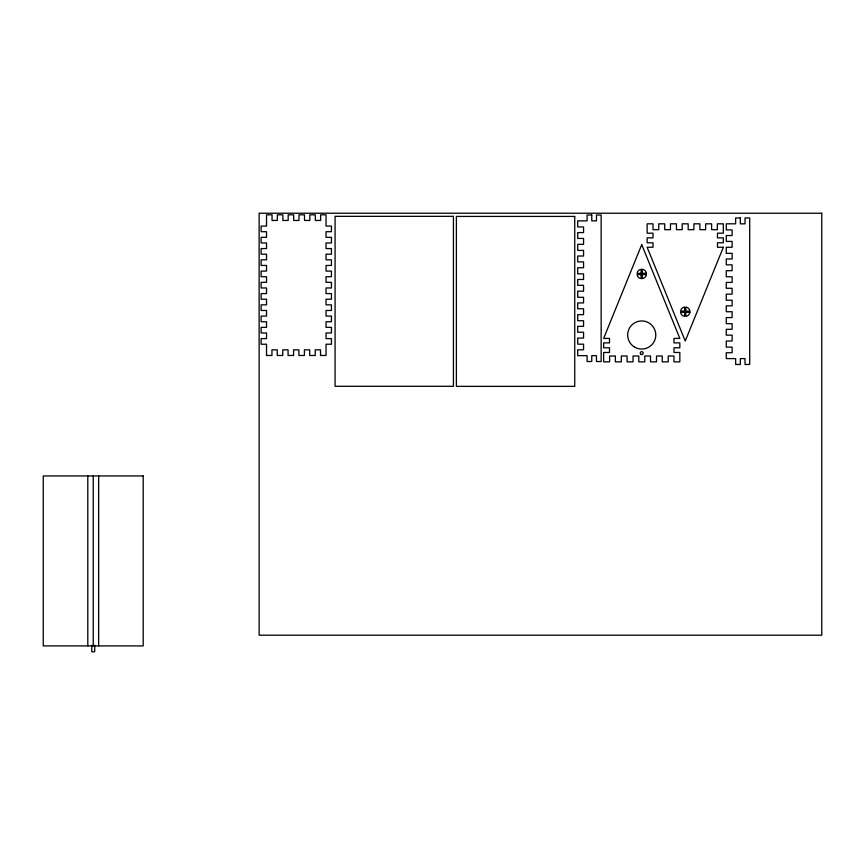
<?xml version="1.0" encoding="UTF-8"?>
<svg xmlns="http://www.w3.org/2000/svg" width="865" height="865" viewBox="0 0 865 865"><rect width="100%" height="100%" fill="white"/><g stroke="black" fill="none" stroke-linecap="round" stroke-linejoin="round"><path stroke-width="1.3" d="M266.42 355.483L271.945 355.483L271.945 349.849L277.243 349.849L277.243 355.483L282.758 355.483L282.758 349.849L288.067 349.849L288.067 355.483L293.581 355.483L293.581 349.849L298.879 349.849L298.879 355.483L304.394 355.483L304.394 349.849L309.702 349.849L309.702 355.483L315.217 355.483L315.217 349.849L320.515 349.849L320.515 355.483L326.04 355.483L326.04 344.227L331.446 344.227L331.446 338.604L326.04 338.604L326.04 332.971L331.446 332.971L331.446 327.348L326.04 327.348L326.04 321.726L331.446 321.726L331.446 316.093L326.04 316.093L326.04 310.47L331.446 310.47L331.446 304.848L326.04 304.848L326.04 299.214L331.446 299.214L331.446 293.592L326.04 293.592L326.04 287.969L331.446 287.969L331.446 282.336L326.04 282.336L326.04 276.714L331.446 276.714L331.446 271.091L326.04 271.091L326.04 265.458L331.446 265.458L331.446 259.835L326.04 259.835L326.04 254.213L331.446 254.213L331.446 248.579L326.04 248.579L326.04 242.957L331.446 242.957L331.446 237.334L326.04 237.334L326.04 231.701L331.446 231.701L331.446 226.079L326.04 226.079L326.04 214.823L320.623 214.823L320.623 220.456L315.325 220.456L315.325 214.823L309.811 214.823L309.811 220.456L304.512 220.456L304.512 214.823L298.987 214.823L298.987 220.456L293.689 220.456L293.689 214.823L288.175 214.823L288.175 220.456L282.866 220.456L282.866 214.823L277.351 214.823L277.351 220.456L272.053 220.456L272.053 214.823L266.528 214.823L266.528 226.079L261.122 226.079L261.122 231.701L266.528 231.701L266.528 237.334L261.122 237.334L261.122 242.957L266.528 242.957L266.528 248.579L261.122 248.579L261.122 254.213L266.528 254.213L266.528 259.835L261.122 259.835L261.122 265.458L266.528 265.458L266.528 271.091L261.122 271.091L261.122 276.714L266.528 276.714L266.528 282.336L261.122 282.336L261.122 287.969L266.528 287.969L266.528 293.592L261.122 293.592L261.122 299.214L266.528 299.214L266.528 304.848L261.122 304.848L261.122 310.47L266.528 310.47L266.528 316.093L261.122 316.093L261.122 321.726L266.528 321.726L266.528 327.348L261.122 327.348L261.122 332.971L266.528 332.971L266.528 338.604L261.122 338.604L261.122 344.227L266.528 344.227L266.528 355.483M98.653 475.955L98.653 645.906M94.696 645.258L94.696 651.767L91.766 651.767L91.766 645.258M93.225 475.955L93.236 645.906M87.798 475.955L87.798 645.906M641.733 244.644L603.64 338.42L609.501 338.42L609.501 342.875L603.64 342.875L603.64 347.795L609.501 347.795L609.501 352.477L603.64 352.477L603.64 361.862L609.609 361.862L609.609 356.002L615.361 356.002L615.361 361.862L621.33 361.862L621.33 356.002L627.082 356.002L627.082 361.862L633.05 361.862L633.05 356.002L638.803 356.002L638.803 361.862L644.771 361.862L644.771 356.002L650.523 356.002L650.523 361.862L656.503 361.862L656.503 356.002L662.244 356.002L662.244 361.862L668.223 361.862L668.223 356.002L673.965 356.002L673.965 361.862L679.825 361.862L679.825 352.477L673.965 352.477L673.965 347.795L679.825 347.795L679.825 342.875L673.965 342.875L673.965 338.42L679.825 338.42L641.733 244.644M723.335 247.26L685.242 341.026L647.139 247.26L652.999 247.26L652.999 242.806L647.139 242.806L647.139 237.875L652.999 237.875L652.999 233.193L647.139 233.193L647.139 223.819L652.999 223.819L652.999 229.679L658.752 229.679L658.752 223.819L664.731 223.819L664.731 229.679L670.472 229.679L670.472 223.819L676.452 223.819L676.452 229.679L682.193 229.679L682.193 223.819L688.172 223.819L688.172 229.679L693.914 229.679L693.914 223.819L699.893 223.819L699.893 229.679L705.635 229.679L705.635 223.819L711.614 223.819L711.614 229.679L717.355 229.679L717.355 223.819L723.335 223.819L723.335 233.193L717.474 233.193L717.474 237.875L723.335 237.875L723.335 242.806L717.474 242.806L717.474 247.26L723.335 247.26M821.75 213.233L259.132 213.233L259.132 635.191L821.75 635.191L821.75 213.233M591.768 215.007L587.086 215.007L587.086 220.867L577.701 220.867L577.701 226.965L583.561 226.965L583.561 232.588L577.701 232.588L577.701 238.448L583.561 238.448L583.561 244.308L577.701 244.308L577.701 250.407L583.561 250.407L583.561 256.029L577.701 256.029L577.701 261.89L583.561 261.89L583.561 267.75L577.701 267.75L577.701 273.848L583.561 273.848L583.561 279.471L577.701 279.471L577.701 285.331L583.561 285.331L583.561 291.191L577.701 291.191L577.701 297.29L583.561 297.29L583.561 302.912L577.701 302.912L577.701 308.773L583.561 308.773L583.561 314.633L577.701 314.633L577.701 320.731L583.561 320.731L583.561 326.354L577.701 326.354L577.701 332.214L583.561 332.214L583.561 338.074L577.701 338.074L577.701 344.173L583.561 344.173L583.561 349.795L577.701 349.795L577.701 355.656L587.086 355.656L587.086 361.527L591.768 361.527L591.768 355.656L596.461 355.656L596.461 361.527L601.143 361.527L601.143 215.007L596.461 215.007L596.461 220.867L591.768 220.867L591.768 215.007M453.433 216.326L335.079 216.326L335.079 386.287L453.433 386.287L453.433 216.326M574.738 216.423L456.385 216.423L456.385 386.374L574.738 386.374L574.738 216.423M740.332 217.958L735.639 217.958L735.639 223.819L726.265 223.819L726.265 229.906L732.125 229.906L732.125 235.54L726.265 235.54L726.265 241.4L732.125 241.4L732.125 247.26L726.265 247.26L726.265 253.348L732.125 253.348L732.125 258.981L726.265 258.981L726.265 264.841L732.125 264.841L732.125 270.702L726.265 270.702L726.265 276.789L732.125 276.789L732.125 282.423L726.265 282.423L726.265 288.283L732.125 288.283L732.125 294.143L726.265 294.143L726.265 300.231L732.125 300.231L732.125 305.864L726.265 305.864L726.265 311.724L732.125 311.724L732.125 317.585L726.265 317.585L726.265 323.672L732.125 323.672L732.125 329.305L726.265 329.305L726.265 335.166L732.125 335.166L732.125 341.026L726.265 341.026L726.265 347.125L732.125 347.125L732.125 352.747L726.265 352.747L726.265 358.607L735.639 358.607L735.639 364.468L740.332 364.468L740.332 358.607L745.014 358.607L745.014 364.468L749.706 364.468L749.706 217.958L745.014 217.958L745.014 223.819L740.332 223.819L740.332 217.958M641.116 273.34L637.083 273.34A4.693 4.693 0 0 1 641.116 269.296L641.116 273.34M646.382 273.34L642.338 273.34L642.338 269.296A4.693 4.693 0 0 1 646.382 273.34M641.116 274.562L637.083 274.562A4.693 4.693 0 0 0 641.116 278.595L641.116 274.562M646.382 274.562L642.338 274.562L642.338 278.595A4.693 4.693 0 0 0 646.382 274.562M684.626 311.108L680.593 311.108A4.693 4.693 0 0 1 684.626 307.075L684.626 311.108M689.881 311.108L685.848 311.108L685.848 307.075A4.693 4.693 0 0 1 689.881 311.108M684.626 312.33L680.593 312.33A4.693 4.693 0 0 0 684.626 316.374L684.626 312.33M689.881 312.33L685.848 312.33L685.848 316.374A4.693 4.693 0 0 0 689.881 312.33M143.201 475.955L43.25 475.955L43.25 645.906L143.201 645.906L143.201 475.955M640.997 354.38A1.471 1.471 0 0 0 643.192 353.115A1.471 1.471 0 0 0 640.997 351.85A1.471 1.471 0 0 0 640.997 354.38M634.694 347.179A14.067 14.067 0 0 0 655.789 335.004A14.067 14.067 0 0 0 634.694 322.818A14.067 14.067 0 0 0 634.694 347.179"/></g></svg>
